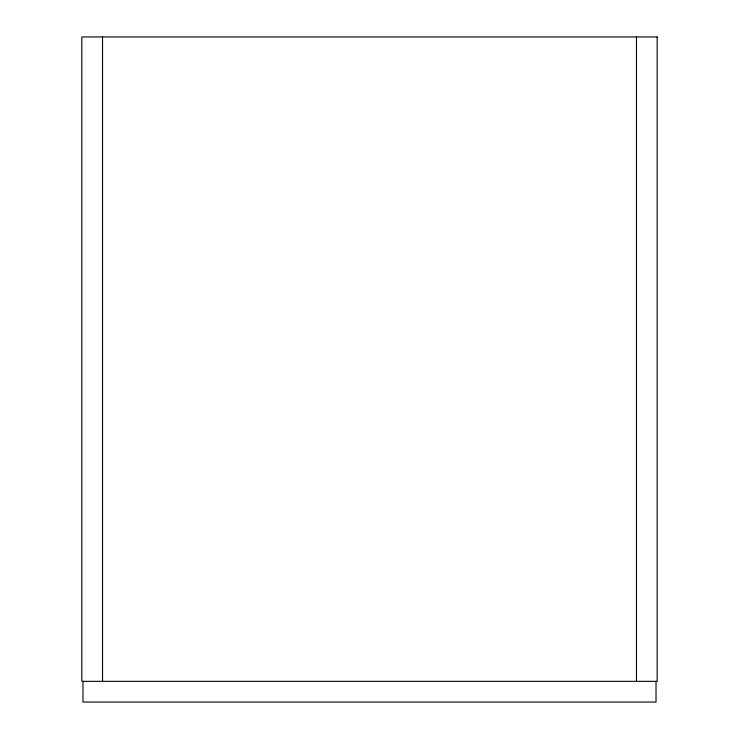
<?xml version="1.0" encoding="UTF-8"?>
<svg xmlns="http://www.w3.org/2000/svg" width="739" height="739" viewBox="0 0 739 739"><rect width="100%" height="100%" fill="white"/><g stroke="black" fill="none" stroke-linecap="round" stroke-linejoin="round"><path stroke-width="1.11" d="M656.02 681.34L656.02 702.05L82.98 702.05L82.98 681.34M636.464 36.95L636.464 681.34M102.536 36.95L102.536 681.34M657.174 36.95L81.826 36.95L81.826 681.34L657.174 681.34L657.174 36.95"/></g></svg>
